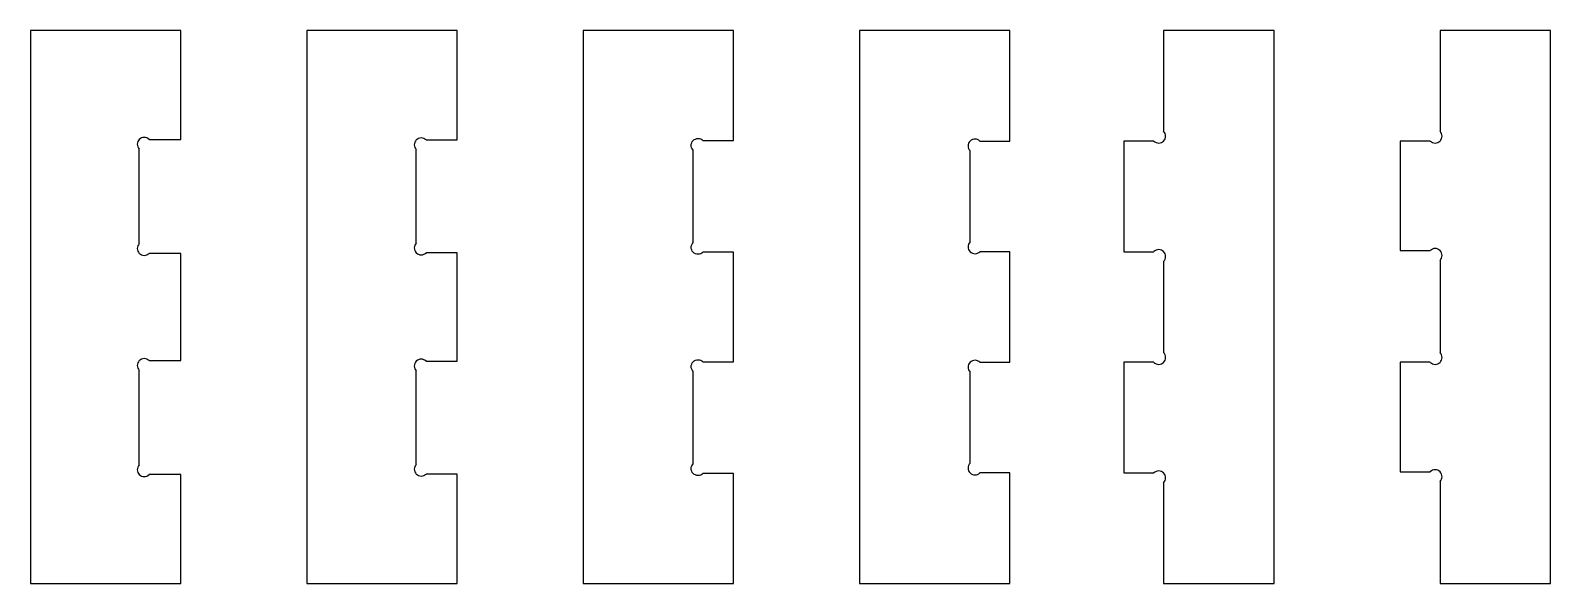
# Model space of a CAD drawing. Header units: inches. Extents: x -16.4 to 11.1, y -5 to 5.
import ezdxf

# ---------------------------------------------------------------- set-up
doc = ezdxf.new("R2010")
doc.units = ezdxf.units.IN
doc.layers.get('0').update_dxf_attribs({"linetype": 'CONTINUOUS'})

msp = doc.modelspace()

# ---------------------------------------------------------------- linework, layer by layer
for p, q in [((-13.641, 5), (-16.359, 5)), ((-16.359, 5), (-16.359, -5)), ((-13.641, 3.03), (-13.641, 5)), ((-8.641, 5), (-11.359, 5)), ((-11.359, 5), (-11.359, -5)), ((-8.641, 3.02), (-8.641, 5)), ((1.359, 5), (-1.359, 5)), ((-1.359, 5), (-1.359, -5)), ((1.359, 3), (1.359, 5)), ((6.141, 5), (4.141, 5)), ((4.141, 5), (4.141, 3.177)), ((6.141, -5), (6.141, 5)), ((11.141, 5), (9.141, 5)), ((9.141, 5), (9.141, 3.177)), ((11.141, -5), (11.141, 5)), ((-14.213, 3.03), (-13.641, 3.03)), ((-14.389, 1.147), (-14.389, 2.853)), ((-9.379, 1.157), (-9.379, 2.843)), ((-9.203, 3.02), (-8.641, 3.02)), ((0.641, 1.177), (0.641, 2.823)), ((0.817, 3), (1.359, 3)), ((3.964, 3), (3.422, 3)), ((3.422, 3), (3.422, 1)), ((8.964, 3), (8.422, 3)), ((8.422, 3), (8.422, 1.02)), ((-13.641, 0.97), (-14.213, 0.97)), ((-13.641, -0.97), (-13.641, 0.97)), ((-8.641, 0.98), (-9.203, 0.98)), ((-8.641, -0.98), (-8.641, 0.98)), ((1.359, 1), (0.817, 1)), ((1.359, -1), (1.359, 1)), ((3.422, 1), (3.964, 1)), ((8.422, 1.02), (8.964, 1.02)), ((9.141, 0.843), (9.141, -0.823)), ((4.141, 0.823), (4.141, -0.823)), ((-14.213, -0.97), (-13.641, -0.97)), ((-9.203, -0.98), (-8.641, -0.98)), ((0.817, -1), (1.359, -1)), ((3.964, -1), (3.422, -1)), ((3.422, -1), (3.422, -3)), ((8.964, -1), (8.422, -1)), ((8.422, -1), (8.422, -2.98)), ((-14.389, -2.853), (-14.389, -1.147)), ((-9.379, -2.843), (-9.379, -1.157)), ((0.641, -2.823), (0.641, -1.177)), ((-8.641, -3.02), (-9.203, -3.02)), ((-8.641, -5), (-8.641, -3.02)), ((1.359, -3), (0.817, -3)), ((1.359, -5), (1.359, -3)), ((3.422, -3), (3.964, -3)), ((8.422, -2.98), (8.964, -2.98)), ((-13.641, -3.03), (-14.213, -3.03)), ((-13.641, -5), (-13.641, -3.03)), ((4.141, -3.177), (4.141, -5)), ((9.141, -3.157), (9.141, -5)), ((-16.359, -5), (-13.641, -5)), ((-11.359, -5), (-8.641, -5)), ((-1.359, -5), (1.359, -5)), ((4.141, -5), (6.141, -5)), ((9.141, -5), (11.141, -5))]:
    msp.add_line(p, q)
msp.add_lwpolyline([(-4.193, 0.99, -1), (-4.369, 1.167), (-4.369, 2.833, -1), (-4.193, 3.01), (-3.641, 3.01), (-3.641, 5), (-6.359, 5), (-6.359, -5), (-3.641, -5), (-3.641, -3.01), (-4.193, -3.01, -1), (-4.369, -2.833), (-4.369, -1.167, -1), (-4.193, -0.99), (-3.641, -0.99), (-3.641, 0.99)], format="xyb", close=True)
for centre, start, end in [((-14.301, 2.942), 45, 225), ((-9.291, 2.932), 45, 225), ((0.729, 2.912), 45, 225), ((4.052, 3.088), -135, 45), ((9.052, 3.088), -135, 45), ((-14.301, 1.058), 135, 315), ((-9.291, 1.068), 135, 315), ((0.729, 1.088), 135, 315), ((4.052, 0.912), -45, 135), ((9.052, 0.932), -45, 135), ((4.052, -0.912), -135, 45), ((9.052, -0.912), -135, 45), ((-14.301, -1.058), 45, 225), ((-9.291, -1.068), 45, 225), ((0.729, -1.088), 45, 225), ((-14.301, -2.942), 135, 315), ((-9.291, -2.932), 135, 315), ((0.729, -2.912), 135, 315), ((4.052, -3.088), -45, 135), ((9.052, -3.068), -45, 135)]:
    msp.add_arc(centre, 0.125, start, end)

doc.saveas('drawing.dxf')
